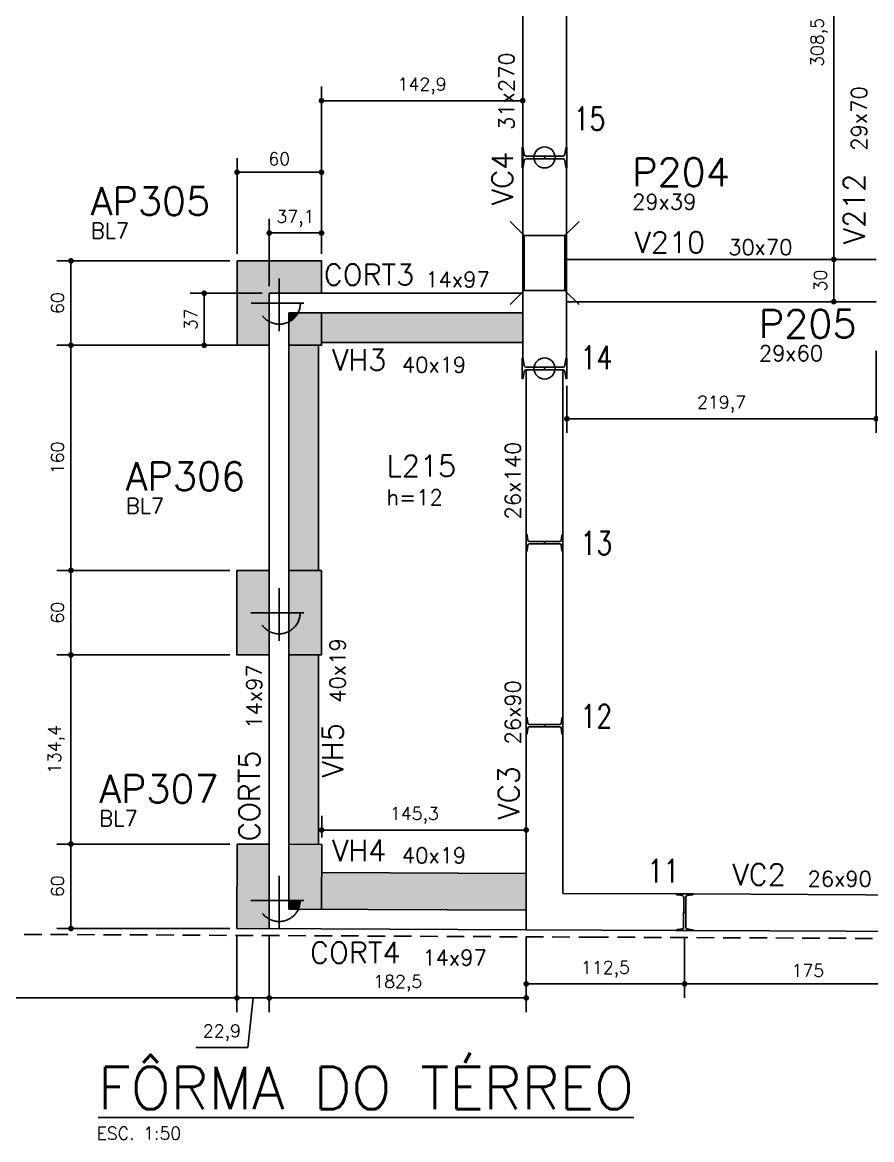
# Model space of a CAD drawing. Extents: x -15987 to 10579, y -7737 to -1189.
# Drawn here: x 5843 to 6446, y -7737 to -6943 of the extents above; entities that cross this region are included whole.
import ezdxf

# ---------------------------------------------------------------- set-up
doc = ezdxf.new("R2010")
doc.units = 0
doc.header["$LTSCALE"] = 25
doc.linetypes.add('DASHED2', pattern=[0.375, 0.25, -0.125])
doc.linetypes.add('ESTILO_TQS_0002', pattern=[0.4, 0.1, -0.3])
for name, color, linetype in [('228', 7, 'Continuous'), ('72', 7, 'Continuous'), ('COTA', 1, 'Continuous'), ('ESTACA', 1, 'ESTILO_TQS_0002'), ('H2', 252, 'Continuous'), ('L-D', 2, 'Continuous'), ('L-N', 4, 'Continuous'), ('ORELHA', 1, 'Continuous'), ('P-D', 2, 'Continuous'), ('P-S', 5, 'Continuous'), ('PIL-N', 4, 'Continuous'), ('PROJ', 252, 'Continuous'), ('SOLO-FUNDAÇOES', 7, 'Continuous'), ('SOLOD-TEXTO-007', 7, 'Continuous'), ('T4', 6, 'Continuous'), ('TERRENO', 1, 'DASHED2'), ('TEXTO', 3, 'Continuous'), ('VIG-D', 2, 'Continuous'), ('VIG-N', 4, 'Continuous'), ('VIGA', 3, 'Continuous')]:
    doc.layers.add(name, color=color, linetype=linetype)
doc.styles.add('COTA', font='romans.shx')
doc.styles.add('ROMANS', font='ROMANS')
doc.styles.get("Standard").update_dxf_attribs({"font": 'romans.shx'})
doc.styles.add('Texto1', font='romans.shx', dxfattribs={"height": 9})
doc.styles.add('Texto4', font='romans.shx', dxfattribs={"height": 30})
doc.dimstyles.new('forma', dxfattribs={"dimscale": 5, "dimtxt": 1.8, "dimasz": 0.8, "dimexe": 2, "dimexo": 1, "dimgap": 1, "dimtad": 1, "dimdec": 1, "dimzin": 9, "dimtxsty": 'COTA', "dimblk1": 'DOT', "dimblk2": 'DOT', "dimsah": 1, "dimcen": 0, "dimdle": 1, "dimclrd": 256, "dimclre": 256, "dimclrt": 2, "dimadec": 0, "dimazin": 0, "dimtfac": 1, "dimtdec": 0, "dimtmove": 0, "dimatfit": 3, "dimfxl": 1, "dimtolj": 1, "dimtzin": 0, "dimarcsym": 0})

# ---------------------------------------------------------------- blocks, each defined once
blk = doc.blocks.new('_EST70')
at = {"layer": 'ESTACA', "linetype": 'ESTILO_TQS_0002'}
for p, q in [((0, -1.333), (0, 1.333)), ((-1.333, 0), (1.333, 0))]:
    blk.add_line(p, q, dxfattribs=at)
blk.add_circle((0, 0), 1, dxfattribs=at)
blk = doc.blocks.new('_Dot')
at = {"color": 0, "linetype": 'ByBlock', "lineweight": -2}
blk.add_line((-0.5, 0), (-1, 0), dxfattribs=at)
at = {"color": 0, "linetype": 'ByBlock', "const_width": 0.5}
blk.add_lwpolyline([(-0.25, 0, 1), (0.25, 0, 1)], format="xyb", close=True, dxfattribs=at)
blk = doc.blocks.new('*D36')
at = {"layer": 'COTA', "lineweight": -2, "transparency": 16777216}
for p, q in [((6201.016932651683, -7592.940363483243), (6201.016932651683, -7636.356026009263)), ((6313.515544654921, -7593.453722470653), (6313.515544654921, -7636.356026009263)), ((6205.016932651683, -7626.356026009263), (6309.515544654921, -7626.356026009263))]:
    blk.add_line(p, q, dxfattribs=at)
at = {"layer": 'Defpoints', "color": 0, "transparency": 16777216}
for p in [(6201.016932651683, -7587.940363483243), (6313.515544654921, -7588.453722470653), (6313.515544654921, -7626.356026009263)]:
    blk.add_point(p, dxfattribs=at)
at = {"layer": 'COTA', "lineweight": -2, "transparency": 16777216, "xscale": 4, "yscale": 4, "zscale": 4, "rotation": 180}
blk.add_blockref('_Dot', (6201.016932651683, -7626.356026009263), dxfattribs=at)
at = {"layer": 'COTA', "lineweight": -2, "transparency": 16777216, "xscale": 4, "yscale": 4, "zscale": 4}
blk.add_blockref('_Dot', (6313.515544654921, -7626.356026009263), dxfattribs=at)
at = {"layer": 'COTA', "color": 2, "transparency": 16777216, "insert": (6257.266238653301, -7615.99888315212), "char_height": 9, "attachment_point": 5, "style": 'COTA'}
blk.add_mtext('\\A1;112,5 ', dxfattribs=at)
blk = doc.blocks.new('*D37')
at = {"layer": 'COTA', "lineweight": -2, "transparency": 16777216}
for p, q in [((6313.515544654921, -7593.453722470653), (6313.515544654921, -7636.356026009264)), ((6488.490461747744, -7594.283214835143), (6488.490461747744, -7636.356026009264)), ((6317.515544654921, -7626.356026009264), (6484.490461747744, -7626.356026009264))]:
    blk.add_line(p, q, dxfattribs=at)
at = {"layer": 'Defpoints', "color": 0, "transparency": 16777216}
for p in [(6313.515544654921, -7588.453722470653), (6488.490461747744, -7589.283214835143), (6488.490461747744, -7626.356026009264)]:
    blk.add_point(p, dxfattribs=at)
at = {"layer": 'COTA', "lineweight": -2, "transparency": 16777216, "xscale": 4, "yscale": 4, "zscale": 4, "rotation": 180}
blk.add_blockref('_Dot', (6313.515544654921, -7626.356026009264), dxfattribs=at)
at = {"layer": 'COTA', "lineweight": -2, "transparency": 16777216, "xscale": 4, "yscale": 4, "zscale": 4}
blk.add_blockref('_Dot', (6488.490461747744, -7626.356026009264), dxfattribs=at)
at = {"layer": 'COTA', "color": 2, "transparency": 16777216, "insert": (6401.003003201333, -7616.856026009264), "char_height": 9, "attachment_point": 5, "style": 'COTA'}
blk.add_mtext('\\A1;175 ', dxfattribs=at)
blk = doc.blocks.new('*D67')
at = {"layer": 'COTA', "lineweight": -2, "transparency": 16777216}
for p, q in [((5990.570256258928, -7527.005554213077), (5867.665374008011, -7527.005554213077)), ((5877.665374008011, -7583.004932285287), (5877.665374008011, -7531.005554213077)), ((5990.570256258928, -7587.004932285287), (5867.665374008011, -7587.004932285287))]:
    blk.add_line(p, q, dxfattribs=at)
at = {"layer": 'Defpoints', "color": 0, "transparency": 16777216}
for p in [(5877.665374008011, -7527.005554213077), (5995.570256258928, -7527.005554213077), (5995.570256258928, -7587.004932285287)]:
    blk.add_point(p, dxfattribs=at)
at = {"layer": 'COTA', "lineweight": -2, "transparency": 16777216, "xscale": 4, "yscale": 4, "zscale": 4}
for p, rotation in [((5877.665374008011, -7527.005554213077), 90), ((5877.665374008011, -7587.004932285287), 270)]:
    blk.add_blockref('_Dot', p, dxfattribs=dict(at, rotation=rotation))
at = {"layer": 'COTA', "color": 2, "transparency": 16777216, "insert": (5868.165374008007, -7557.005243249181), "char_height": 9, "attachment_point": 5, "rotation": 90, "style": 'COTA'}
blk.add_mtext('\\A1;60 ', dxfattribs=at)
blk = doc.blocks.new('*D68')
at = {"layer": 'COTA', "lineweight": -2, "transparency": 16777216}
for p, q in [((5990.516933052053, -7392.597380924751), (5867.665374008015, -7392.597380924751)), ((5877.665374008015, -7523.005554213077), (5877.665374008015, -7396.597380924751)), ((5990.570256258928, -7527.005554213077), (5867.665374008015, -7527.005554213077))]:
    blk.add_line(p, q, dxfattribs=at)
at = {"layer": 'Defpoints', "color": 0, "transparency": 16777216}
for p in [(5877.665374008015, -7392.597380924751), (5995.516933052053, -7392.597380924751), (5995.570256258928, -7527.005554213077)]:
    blk.add_point(p, dxfattribs=at)
at = {"layer": 'COTA', "lineweight": -2, "transparency": 16777216, "xscale": 4, "yscale": 4, "zscale": 4}
for p, rotation in [((5877.665374008015, -7392.597380924751), 90), ((5877.665374008015, -7527.005554213077), 270)]:
    blk.add_blockref('_Dot', p, dxfattribs=dict(at, rotation=rotation))
at = {"layer": 'COTA', "color": 2, "transparency": 16777216, "insert": (5867.308231150868, -7459.801467568913), "char_height": 9, "attachment_point": 5, "rotation": 90, "style": 'COTA'}
blk.add_mtext('\\A1;134,4 ', dxfattribs=at)
blk = doc.blocks.new('*D69')
at = {"layer": 'COTA', "lineweight": -2, "transparency": 16777216}
for p, q in [((5990.516933052053, -7332.597380924751), (5867.665374008018, -7332.597380924751)), ((5877.665374008018, -7388.597380924751), (5877.665374008018, -7336.597380924751)), ((5990.516933052053, -7392.597380924751), (5867.665374008018, -7392.597380924751))]:
    blk.add_line(p, q, dxfattribs=at)
at = {"layer": 'Defpoints', "color": 0, "transparency": 16777216}
for p in [(5877.665374008018, -7332.597380924751), (5995.516933052053, -7332.597380924751), (5995.516933052053, -7392.597380924751)]:
    blk.add_point(p, dxfattribs=at)
at = {"layer": 'COTA', "lineweight": -2, "transparency": 16777216, "xscale": 4, "yscale": 4, "zscale": 4}
for p, rotation in [((5877.665374008018, -7332.597380924751), 90), ((5877.665374008018, -7392.597380924751), 270)]:
    blk.add_blockref('_Dot', p, dxfattribs=dict(at, rotation=rotation))
at = {"layer": 'COTA', "color": 2, "transparency": 16777216, "insert": (5868.165374008016, -7362.59738092475), "char_height": 9, "attachment_point": 5, "rotation": 90, "style": 'COTA'}
blk.add_mtext('\\A1;60 ', dxfattribs=at)
blk = doc.blocks.new('*D70')
at = {"layer": 'COTA', "lineweight": -2, "transparency": 16777216}
for p, q in [((5990.64536207542, -7172.59738092475), (5867.665374008022, -7172.59738092475)), ((5877.665374008022, -7328.597380924751), (5877.665374008022, -7176.59738092475)), ((5990.516933052053, -7332.597380924751), (5867.665374008022, -7332.597380924751))]:
    blk.add_line(p, q, dxfattribs=at)
at = {"layer": 'Defpoints', "color": 0, "transparency": 16777216}
for p in [(5877.665374008022, -7172.59738092475), (5995.64536207542, -7172.59738092475), (5995.516933052053, -7332.597380924751)]:
    blk.add_point(p, dxfattribs=at)
at = {"layer": 'COTA', "lineweight": -2, "transparency": 16777216, "xscale": 4, "yscale": 4, "zscale": 4}
for p, rotation in [((5877.665374008022, -7172.59738092475), 90), ((5877.665374008022, -7332.597380924751), 270)]:
    blk.add_blockref('_Dot', p, dxfattribs=dict(at, rotation=rotation))
at = {"layer": 'COTA', "color": 2, "transparency": 16777216, "insert": (5868.165374008019, -7252.59738092475), "char_height": 9, "attachment_point": 5, "rotation": 90, "style": 'COTA'}
blk.add_mtext('\\A1;160 ', dxfattribs=at)
blk = doc.blocks.new('*D71')
at = {"layer": 'COTA', "lineweight": -2, "transparency": 16777216}
for p, q in [((5990.64536207542, -7112.59738092475), (5867.665374008026, -7112.59738092475)), ((5877.665374008026, -7168.59738092475), (5877.665374008026, -7116.59738092475)), ((5990.64536207542, -7172.59738092475), (5867.665374008026, -7172.59738092475))]:
    blk.add_line(p, q, dxfattribs=at)
at = {"layer": 'Defpoints', "color": 0, "transparency": 16777216}
for p in [(5877.665374008026, -7112.59738092475), (5995.64536207542, -7112.59738092475), (5995.64536207542, -7172.59738092475)]:
    blk.add_point(p, dxfattribs=at)
at = {"layer": 'COTA', "lineweight": -2, "transparency": 16777216, "xscale": 4, "yscale": 4, "zscale": 4}
for p, rotation in [((5877.665374008026, -7112.59738092475), 90), ((5877.665374008026, -7172.59738092475), 270)]:
    blk.add_blockref('_Dot', p, dxfattribs=dict(at, rotation=rotation))
at = {"layer": 'COTA', "color": 2, "transparency": 16777216, "insert": (5868.165374008023, -7142.597380924749), "char_height": 9, "attachment_point": 5, "rotation": 90, "style": 'COTA'}
blk.add_mtext('\\A1;60 ', dxfattribs=at)
blk = doc.blocks.new('*D72')
at = {"layer": 'COTA', "lineweight": -2, "transparency": 16777216}
for p, q in [((5995.645362075418, -7107.597380924746), (5995.645362075418, -7039.606991152745)), ((6055.645362075418, -7107.597380924746), (6055.645362075418, -7039.606991152745)), ((5999.645362075418, -7049.606991152745), (6051.645362075418, -7049.606991152745))]:
    blk.add_line(p, q, dxfattribs=at)
at = {"layer": 'Defpoints', "color": 0, "transparency": 16777216}
for p in [(6055.645362075418, -7049.606991152745), (5995.645362075418, -7112.597380924746), (6055.645362075418, -7112.597380924746)]:
    blk.add_point(p, dxfattribs=at)
at = {"layer": 'COTA', "lineweight": -2, "transparency": 16777216, "xscale": 4, "yscale": 4, "zscale": 4, "rotation": 180}
blk.add_blockref('_Dot', (5995.645362075418, -7049.606991152745), dxfattribs=at)
at = {"layer": 'COTA', "lineweight": -2, "transparency": 16777216, "xscale": 4, "yscale": 4, "zscale": 4}
blk.add_blockref('_Dot', (6055.645362075418, -7049.606991152745), dxfattribs=at)
at = {"layer": 'COTA', "color": 2, "transparency": 16777216, "insert": (6025.645362075418, -7040.106991152745), "char_height": 9, "attachment_point": 5, "style": 'COTA'}
blk.add_mtext('\\A1;60 ', dxfattribs=at)
blk = doc.blocks.new('*D73')
at = {"layer": 'COTA', "lineweight": -2, "transparency": 16777216}
for p, q in [((6055.645362075418, -7107.597380924746), (6055.645362075418, -6988.759463653409)), ((6198.516938990697, -7078.350113830296), (6198.516938990697, -6988.759463653409)), ((6059.645362075418, -6998.759463653409), (6194.516938990697, -6998.759463653409))]:
    blk.add_line(p, q, dxfattribs=at)
at = {"layer": 'Defpoints', "color": 0, "transparency": 16777216}
for p in [(6198.516938990697, -6998.759463653409), (6198.516938990697, -7083.350113830296), (6055.645362075418, -7112.597380924746)]:
    blk.add_point(p, dxfattribs=at)
at = {"layer": 'COTA', "lineweight": -2, "transparency": 16777216, "xscale": 4, "yscale": 4, "zscale": 4, "rotation": 180}
blk.add_blockref('_Dot', (6055.645362075418, -6998.759463653409), dxfattribs=at)
at = {"layer": 'COTA', "lineweight": -2, "transparency": 16777216, "xscale": 4, "yscale": 4, "zscale": 4}
blk.add_blockref('_Dot', (6198.516938990697, -6998.759463653409), dxfattribs=at)
at = {"layer": 'COTA', "color": 2, "transparency": 16777216, "insert": (6127.081150533058, -6988.402320796265), "char_height": 9, "attachment_point": 5, "style": 'COTA'}
blk.add_mtext('\\A1;142,9 ', dxfattribs=at)
blk = doc.blocks.new('*D74')
at = {"layer": 'COTA', "lineweight": -2, "transparency": 16777216}
for p, q in [((6449.516933255102, -7176.597381492145), (6449.516933255102, -7234.782062816681)), ((6229.866927106724, -7201.460764870436), (6229.866927106724, -7234.782062816681)), ((6233.866927106724, -7224.782062816681), (6445.516933255102, -7224.782062816681))]:
    blk.add_line(p, q, dxfattribs=at)
at = {"layer": 'Defpoints', "color": 0, "transparency": 16777216}
for p in [(6449.516933255102, -7171.597381492145), (6229.866927106724, -7196.460764870436), (6449.516933255102, -7224.782062816681)]:
    blk.add_point(p, dxfattribs=at)
at = {"layer": 'COTA', "lineweight": -2, "transparency": 16777216, "xscale": 4, "yscale": 4, "zscale": 4, "rotation": 180}
blk.add_blockref('_Dot', (6229.866927106724, -7224.782062816681), dxfattribs=at)
at = {"layer": 'COTA', "lineweight": -2, "transparency": 16777216, "xscale": 4, "yscale": 4, "zscale": 4}
blk.add_blockref('_Dot', (6449.516933255102, -7224.782062816681), dxfattribs=at)
at = {"layer": 'COTA', "color": 2, "transparency": 16777216, "insert": (6339.691930180913, -7214.424919959538), "char_height": 9, "attachment_point": 5, "style": 'COTA'}
blk.add_mtext('\\A1;219,7 ', dxfattribs=at)
blk = doc.blocks.new('*D75')
at = {"layer": 'COTA', "lineweight": -2, "transparency": 16777216}
for p, q in [((6055.751758767161, -7522.278326246435), (6055.751758767161, -7507.021531801467)), ((6201.016932651683, -7542.278533557848), (6201.016932651683, -7507.021531801467)), ((6059.751758767161, -7517.021531801467), (6197.016932651683, -7517.021531801467))]:
    blk.add_line(p, q, dxfattribs=at)
at = {"layer": 'Defpoints', "color": 0, "transparency": 16777216}
for p in [(6201.016932651683, -7517.021531801467), (6055.751758767161, -7527.278326246435), (6201.016932651683, -7547.278533557848)]:
    blk.add_point(p, dxfattribs=at)
at = {"layer": 'COTA', "lineweight": -2, "transparency": 16777216, "xscale": 4, "yscale": 4, "zscale": 4, "rotation": 180}
blk.add_blockref('_Dot', (6055.751758767161, -7517.021531801467), dxfattribs=at)
at = {"layer": 'COTA', "lineweight": -2, "transparency": 16777216, "xscale": 4, "yscale": 4, "zscale": 4}
blk.add_blockref('_Dot', (6201.016932651683, -7517.021531801467), dxfattribs=at)
at = {"layer": 'COTA', "color": 2, "transparency": 16777216, "insert": (6121.604328308587, -7506.664388944324), "char_height": 9, "attachment_point": 5, "style": 'COTA'}
blk.add_mtext('\\A1;145,3 ', dxfattribs=at)
blk = doc.blocks.new('perfilW310x52')
at = {"layer": 'PROJ', "linetype": 'Continuous'}
for p, q in [((-0.08361807888877593, 0.1584999405801391), (0.06364958243773344, 0.1584999405801391)), ((-0.0305304956020791, 0.1439185148593722), (-0.07612989271956394, 0.1510117544109981)), ((-0.01996849645104248, 0.1315865147321631), (-0.01996849645104248, -0.1315865147321631)), ((0, 0.1315865147321631), (0, -0.1315865147321631)), ((0.01056199915103662, 0.1439185148593722), (0.05616139626852146, 0.1510117544109981)), ((-0.08361807888877593, -0.1584999405801391), (0.06364958243773344, -0.1584999405801391)), ((-0.0305304956020791, -0.1439185148593722), (-0.07612989271956394, -0.1510117544109981)), ((0.01056199915103662, -0.1439185148593722), (0.05616139626852146, -0.1510117544109981))]:
    blk.add_line(p, q, dxfattribs=at)
at = {"layer": 'PROJ'}
blk.add_circle((-0.009984248225578085, 0), 0.075, dxfattribs=at)
at = {"layer": 'PROJ', "linetype": 'Continuous'}
for centre, radius, start, end in [((-0.07612989271956394, 0.1584999405801391), 0.007488186169140488, 180, 270), ((-0.03244880673298667, 0.1315865147321631), 0.01248031028190034, 0, 81.15818543977286), ((0.01248031028194418, 0.1315865147321631), 0.01248031028190034, 98.84181456022712, 180), ((0.05616139626852146, 0.1584999405801391), 0.007488186169140488, 270, 0), ((-0.07612989271956394, -0.1584999405801391), 0.007488186169140488, 90, 180), ((-0.03244880673298667, -0.1315865147321631), 0.01248031028190034, 278.8418145602271, 0), ((0.01248031028194418, -0.1315865147321631), 0.01248031028190034, 180, 261.1581854397729), ((0.05616139626852146, -0.1584999405801391), 0.007488186169140488, 0, 90)]:
    blk.add_arc(centre, radius, start, end, dxfattribs=at)
at = {"layer": 'PROJ'}
blk.add_point((-0.009984248225578085, 0), dxfattribs=at)
blk = doc.blocks.new('perfilW250x38-5')
at = {"layer": 'PROJ', "linetype": 'Continuous'}
for p, q in [((0.08562273574943902, 0.06551514293676775), (0.2064101410119292, 0.06551514293676775)), ((0.1291646198202443, 0.05355560910580692), (0.09176446822038997, 0.05937341046579192)), ((0.1378274617527495, 0.04344103076833505), (0.1378274617527495, -0.1724107528327892)), ((0.1542054150086187, 0.04344103076833505), (0.1542054150086187, -0.1724107528327892)), ((0.1628682569411239, 0.05355560910580692), (0.2002684085409783, 0.05937341046579192)), ((0.08562273574943902, -0.1944848650012219), (0.2064101410119292, -0.1944848650012219)), ((0.1291646198202443, -0.182525331170261), (0.09176446822038997, -0.188343132530246)), ((0.1628682569411239, -0.182525331170261), (0.2002684085409783, -0.188343132530246))]:
    blk.add_line(p, q, dxfattribs=at)
for centre, radius, start, end in [((0.09176446822038997, 0.06551514293676775), 0.006141732470976232, 180, 270), ((0.1275912409677176, 0.04344103076833505), 0.01023622078496, 0, 81.1581854396363), ((0.1644416357936507, 0.04344103076833505), 0.01023622078496, 98.84181456036372, 180), ((0.2002684085409783, 0.06551514293676775), 0.006141732470976232, 270, 0), ((0.09176446822038997, -0.1944848650012219), 0.006141732470976232, 90, 180), ((0.1275912409677176, -0.1724107528327892), 0.01023622078496, 278.8418145603637, 0), ((0.1644416357936507, -0.1724107528327892), 0.01023622078496, 180, 261.1581854396363), ((0.2002684085409783, -0.1944848650012219), 0.006141732470976232, 0, 90)]:
    blk.add_arc(centre, radius, start, end, dxfattribs=at)
at = {"layer": 'PROJ'}
blk.add_point((0.1460164383806841, -0.06448486103222706), dxfattribs=at)
blk = doc.blocks.new('A$Cef5519e7')
at = {"layer": 'VIGA'}
for points in [[(414.9879766618702, -1578.966149690822), (414.9879766618702, -1387.692915823415)], [(445.9879647778965, -1387.692915823415), (445.9879647778965, -1578.966149690829)], [(414.9879766618702, -1728.966149690822), (414.9879766618702, -1593.692915823466)], [(445.9879647778965, -1593.692915823466), (445.9879647778965, -1728.966149690829)], [(417.4879703228562, -1854.138657933058), (417.4879703228562, -1737.3279575797)], [(443.4879711166541, -1737.3279575797), (443.4879711166541, -1854.13865793306)], [(417.4879703228562, -1984.138657933058), (417.4879703228562, -1866.217398459309)], [(443.4879711166541, -1866.217398459309), (443.4879711166541, -1984.13865793306)], [(417.4879703228562, -1996.217398459309), (417.4879703228562, -2135.172421484446)], [(443.4879711166541, -1996.217398459309), (443.4879711166541, -2109.290627045558)], [(524.0705456416599, -2109.657532247168), (443.4879711166541, -2109.290627045558)], [(699.1787102461967, -2110.457096777432), (536.1491504204205, -2109.71479741719)], [(524.0705456416599, -2135.657533040968), (417.4879703228562, -2135.172421484446)], [(699.1787102461967, -2136.457097571229), (536.0258847154619, -2135.714506008701)]]:
    blk.add_lwpolyline(points, dxfattribs=at)
at = {"layer": 'SOLO-FUNDAÇOES', "color": 111}
for name, p, xscale, yscale, zscale, rotation in [('perfilW310x52', (430.4879707198834, -1587.3279575797), 100, 100, 100, 270), ('perfilW310x52', (430.4879707198834, -1737.3279575797), 100, 100, 100, 270), ('perfilW250x38-5', (436.9364568229776, -1845.576384358116), 100, 100, 100, 270), ('perfilW250x38-5', (436.9364568229776, -1975.576384358116), 100, 100, 100, 270), ('perfilW250x38-5', (515.4773076403053, -2116.168379270713), 99.99999999999999, 99.99999999999999, 99.99999999999999, 359.7283603501822)]:
    blk.add_blockref(name, p, dxfattribs=dict(at, xscale=xscale, yscale=yscale, zscale=zscale, rotation=rotation))
at = {"layer": 'SOLOD-TEXTO-007', "style": 'ROMANS', "width": 0.8}
for s, p in [('15', (451.0933732669382, -1567.006934045359)), ('14', (455.9978447935337, -1736.809217468611)), ('13', (455.9692784968411, -1868.627502767145)), ('12', (455.9178608447965, -1991.627502766679)), ('11', (503.6067162913077, -2101.602542780115))]:
    blk.add_text(s, height=16.5, dxfattribs=at).set_placement(p)
blk = doc.blocks.new('*D100')
at = {"layer": 'COTA', "lineweight": -2, "transparency": 16777216}
for p, q in [((6424.402250980316, -7111.593902462166), (6429.402250980324, -7111.593902462166)), ((6419.402250980324, -7137.597381491218), (6419.402250980324, -7115.593902462166)), ((6414.402797679165, -7141.597381491218), (6409.402250980324, -7141.597381491218))]:
    blk.add_line(p, q, dxfattribs=at)
at = {"layer": 'Defpoints', "color": 0, "transparency": 16777216}
for p in [(6419.402250980316, -7111.593902462166), (6419.402250980324, -7111.593902462166), (6419.402797679165, -7141.597381491218)]:
    blk.add_point(p, dxfattribs=at)
at = {"layer": 'COTA', "lineweight": -2, "transparency": 16777216, "xscale": 4, "yscale": 4, "zscale": 4}
for p, rotation in [((6419.402250980324, -7111.593902462166), 90), ((6419.402250980324, -7141.597381491218), 270)]:
    blk.add_blockref('_Dot', p, dxfattribs=dict(at, rotation=rotation))
at = {"layer": 'COTA', "color": 2, "transparency": 16777216, "insert": (6409.90225098032, -7126.595641976692), "char_height": 9, "attachment_point": 5, "rotation": 90, "style": 'COTA'}
blk.add_mtext('\\A1;30 ', dxfattribs=at)
blk = doc.blocks.new('*D101')
at = {"layer": 'COTA', "lineweight": -2, "transparency": 16777216}
for p, q in [((6424.40225013256, -6803.097382364189), (6429.402250132574, -6803.097382364189)), ((6419.402250132574, -7107.593903335137), (6419.402250132574, -6807.097382364189)), ((6424.40225013256, -7111.593903335137), (6429.402250132574, -7111.593903335137))]:
    blk.add_line(p, q, dxfattribs=at)
at = {"layer": 'Defpoints', "color": 0, "transparency": 16777216}
for p in [(6419.40225013256, -6803.097382364189), (6419.402250132574, -6803.097382364189), (6419.40225013256, -7111.593903335137)]:
    blk.add_point(p, dxfattribs=at)
at = {"layer": 'COTA', "lineweight": -2, "transparency": 16777216, "xscale": 4, "yscale": 4, "zscale": 4}
for p, rotation in [((6419.402250132574, -6803.097382364189), 90), ((6419.402250132574, -7111.593903335137), 270)]:
    blk.add_blockref('_Dot', p, dxfattribs=dict(at, rotation=rotation))
at = {"layer": 'COTA', "color": 2, "transparency": 16777216, "insert": (6409.045107275428, -6957.345642849663), "char_height": 9, "attachment_point": 5, "rotation": 90, "style": 'COTA'}
blk.add_mtext('\\A1;308,5 ', dxfattribs=at)
blk = doc.blocks.new('*D117')
at = {"layer": 'COTA', "lineweight": -2, "transparency": 16777216}
for p, q in [((6018.516933248968, -7592.109412133402), (6018.516933248968, -7646.356026009263)), ((6201.016932651683, -7592.940270531409), (6201.016932651683, -7646.356026009263)), ((6022.516933248968, -7636.356026009263), (6197.016932651683, -7636.356026009263))]:
    blk.add_line(p, q, dxfattribs=at)
at = {"layer": 'Defpoints', "color": 0, "transparency": 16777216}
for p in [(6018.516933248968, -7587.109412133402), (6201.016932651683, -7587.940270531409), (6201.016932651683, -7636.356026009263)]:
    blk.add_point(p, dxfattribs=at)
at = {"layer": 'COTA', "lineweight": -2, "transparency": 16777216, "xscale": 4, "yscale": 4, "zscale": 4, "rotation": 180}
blk.add_blockref('_Dot', (6018.516933248968, -7636.356026009263), dxfattribs=at)
at = {"layer": 'COTA', "lineweight": -2, "transparency": 16777216, "xscale": 4, "yscale": 4, "zscale": 4}
blk.add_blockref('_Dot', (6201.016932651683, -7636.356026009263), dxfattribs=at)
at = {"layer": 'COTA', "color": 2, "transparency": 16777216, "insert": (6109.766932950325, -7625.99888315212), "char_height": 9, "attachment_point": 5, "style": 'COTA'}
blk.add_mtext('\\A1;182,5 ', dxfattribs=at)
blk = doc.blocks.new('*D118')
at = {"layer": 'COTA', "lineweight": -2, "transparency": 16777216}
for p, q in [((6013.51693324897, -7135.597381491036), (5962.363865203984, -7135.597381491036)), ((5972.363865203984, -7168.59738092475), (5972.363865203984, -7139.597381491036)), ((6013.51693324897, -7172.59738092475), (5962.363865203984, -7172.59738092475))]:
    blk.add_line(p, q, dxfattribs=at)
at = {"layer": 'Defpoints', "color": 0, "transparency": 16777216}
for p in [(5972.363865203984, -7135.597381491036), (6018.51693324897, -7135.597381491036), (6018.51693324897, -7172.59738092475)]:
    blk.add_point(p, dxfattribs=at)
at = {"layer": 'COTA', "lineweight": -2, "transparency": 16777216, "xscale": 4, "yscale": 4, "zscale": 4}
for p, rotation in [((5972.363865203984, -7135.597381491036), 90), ((5972.363865203984, -7172.59738092475), 270)]:
    blk.add_blockref('_Dot', p, dxfattribs=dict(at, rotation=rotation))
at = {"layer": 'COTA', "color": 2, "transparency": 16777216, "insert": (5962.863865203982, -7154.097381207892), "char_height": 9, "attachment_point": 5, "rotation": 90, "style": 'COTA'}
blk.add_mtext('\\A1;37 ', dxfattribs=at)
blk = doc.blocks.new('*D119')
at = {"layer": 'COTA', "lineweight": -2, "transparency": 16777216}
for p, q in [((6018.516933248968, -7130.597381491032), (6018.516933248968, -7082.788094412608)), ((6055.645362075418, -7107.597380924746), (6055.645362075418, -7082.788094412608)), ((6022.516933248968, -7092.788094412608), (6051.645362075418, -7092.788094412608))]:
    blk.add_line(p, q, dxfattribs=at)
at = {"layer": 'Defpoints', "color": 0, "transparency": 16777216}
for p in [(6055.645362075418, -7092.788094412608), (6055.645362075418, -7112.597380924746), (6018.516933248968, -7135.597381491032)]:
    blk.add_point(p, dxfattribs=at)
at = {"layer": 'COTA', "lineweight": -2, "transparency": 16777216, "xscale": 4, "yscale": 4, "zscale": 4, "rotation": 180}
blk.add_blockref('_Dot', (6018.516933248968, -7092.788094412608), dxfattribs=at)
at = {"layer": 'COTA', "lineweight": -2, "transparency": 16777216, "xscale": 4, "yscale": 4, "zscale": 4}
blk.add_blockref('_Dot', (6055.645362075418, -7092.788094412608), dxfattribs=at)
at = {"layer": 'COTA', "color": 2, "transparency": 16777216, "insert": (6037.081147662193, -7082.430951555465), "char_height": 9, "attachment_point": 5, "style": 'COTA'}
blk.add_mtext('\\A1;37,1 ', dxfattribs=at)
blk = doc.blocks.new('*D120')
at = {"layer": 'COTA', "lineweight": -2, "transparency": 16777216}
for p, q in [((5995.570256258926, -7592.004932285284), (5995.570256258926, -7646.356026009263)), ((6018.516933248968, -7592.109412133402), (6018.516933248968, -7646.356026009263)), ((6014.516933248968, -7636.356026009263), (5999.570256258926, -7636.356026009263)), ((6007.043594753946, -7636.356026009263), (6003.363805770321, -7671.532570660784)), ((6003.363805770321, -7671.532570660784), (5966.363805770321, -7671.532570660784))]:
    blk.add_line(p, q, dxfattribs=at)
at = {"layer": 'Defpoints', "color": 0, "transparency": 16777216}
for p in [(5995.570256258926, -7587.004932285284), (6018.516933248968, -7587.109412133402), (5995.570256258926, -7636.356026009263)]:
    blk.add_point(p, dxfattribs=at)
at = {"layer": 'COTA', "lineweight": -2, "transparency": 16777216, "xscale": 4, "yscale": 4, "zscale": 4, "rotation": 180}
blk.add_blockref('_Dot', (5995.570256258926, -7636.356026009263), dxfattribs=at)
at = {"layer": 'COTA', "lineweight": -2, "transparency": 16777216, "xscale": 4, "yscale": 4, "zscale": 4}
blk.add_blockref('_Dot', (6018.516933248968, -7636.356026009263), dxfattribs=at)
at = {"layer": 'COTA', "color": 2, "transparency": 16777216, "insert": (5984.863805770321, -7661.175427803641), "char_height": 9, "attachment_point": 5, "style": 'COTA'}
blk.add_mtext('\\A1;22,9 ', dxfattribs=at)
blk = doc.blocks.new('*D130')
at = {"layer": 'COTA', "lineweight": -2, "transparency": 16777216}
for p, q in [((5411.170787508035, -7594.046117415553), (5411.170787508035, -7646.356026009262)), ((5995.570256258926, -7592.004932285284), (5995.570256258926, -7646.356026009262)), ((5991.570256258926, -7636.356026009262), (5415.170787508035, -7636.356026009262))]:
    blk.add_line(p, q, dxfattribs=at)
at = {"layer": 'Defpoints', "color": 0, "transparency": 16777216}
for p in [(5411.170787508035, -7589.046117415553), (5995.570256258926, -7587.004932285284), (5411.170787508035, -7636.356026009262)]:
    blk.add_point(p, dxfattribs=at)
at = {"layer": 'COTA', "lineweight": -2, "transparency": 16777216, "xscale": 4, "yscale": 4, "zscale": 4, "rotation": 180}
blk.add_blockref('_Dot', (5411.170787508035, -7636.356026009262), dxfattribs=at)
at = {"layer": 'COTA', "lineweight": -2, "transparency": 16777216, "xscale": 4, "yscale": 4, "zscale": 4}
blk.add_blockref('_Dot', (5995.570256258926, -7636.356026009262), dxfattribs=at)
at = {"layer": 'COTA', "color": 2, "transparency": 16777216, "insert": (5703.37052188348, -7625.998883152119), "char_height": 9, "attachment_point": 5, "style": 'COTA'}
blk.add_mtext('\\A1;584,4 ', dxfattribs=at)

msp = doc.modelspace()

# ---------------------------------------------------------------- hatches: boundary and pattern name
at = {"layer": 'H2'}
h = msp.add_hatch(color=256, dxfattribs=at)
edge = h.paths.add_edge_path()
edge.add_ellipse((6025.645362075418, -7142.597380924746), major_axis=(-10.60656636245967, 10.60656636245967), ratio=0.9999999999999498, start_angle=314.9999999999986, end_angle=405.0000000000014, ccw=False)
edge.add_ellipse((6025.645362075418, -7142.597380924746), major_axis=(-10.60656636245967, 10.60656636245967), ratio=0.9999999999999498, start_angle=252.8182376120776, end_angle=314.9999999999986, ccw=False)
edge.add_line((6038.911805002235, -7135.597381491032), (6055.645362075418, -7135.597381491032))
edge.add_line((6055.645362075418, -7135.597381491032), (6055.645362075418, -7112.597380924746))
edge.add_line((6055.645362075418, -7112.597380924746), (5995.645362075418, -7112.597380924746))
edge.add_line((5995.645362075418, -7112.597380924746), (5995.645362075418, -7172.597380924746))
edge.add_line((5995.645362075418, -7172.597380924746), (6018.516933248968, -7172.597380924746))
edge.add_line((6018.516933248968, -7172.597380924746), (6018.516933248968, -7155.795259635688))
edge.add_ellipse((6025.645362075418, -7142.597380924746), major_axis=(-10.60656636245967, 10.60656636245967), ratio=0.9999999999999498, start_angle=405.0000000000014, end_angle=466.6256624051121, ccw=False)
h = msp.add_hatch(color=256, dxfattribs=at)
edge = h.paths.add_edge_path()
edge.add_line((6018.516933248968, -7135.597381491032), (6025.645362075418, -7135.597381491032))
edge.add_line((6025.645362075418, -7135.597381491032), (6025.645362075418, -7127.597430924747))
edge.add_ellipse((6025.645362075418, -7142.597380924746), major_axis=(-10.60656636245967, 10.60656636245967), ratio=0.9999999999999498, start_angle=314.9999999999986, end_angle=405.0000000000014)
edge.add_line((6010.645412075418, -7142.597380924746), (6018.516933248968, -7142.597380924746))
edge.add_line((6018.516933248968, -7142.597380924746), (6018.516933248968, -7135.597381491032))
h = msp.add_hatch(color=256, dxfattribs=at)
edge = h.paths.add_edge_path()
edge.add_ellipse((6025.645362075418, -7142.597380924746), major_axis=(-10.60656636245967, 10.60656636245967), ratio=0.9999999999999498, start_angle=252.8182376120776, end_angle=314.9999999999986)
edge.add_line((6025.645362075418, -7127.597430924747), (6025.645362075418, -7135.597381491032))
edge.add_line((6025.645362075418, -7135.597381491032), (6038.911805002235, -7135.597381491032))
h = msp.add_hatch(color=256, dxfattribs=at)
edge = h.paths.add_edge_path()
edge.add_line((6018.516933248968, -7142.597380924746), (6010.645412075418, -7142.597380924746))
edge.add_ellipse((6025.645362075418, -7142.597380924746), major_axis=(-10.60656636245967, 10.60656636245967), ratio=0.9999999999999498, start_angle=405.0000000000014, end_angle=466.6256624051121)
edge.add_line((6018.516933248968, -7155.795259635688), (6018.516933248968, -7142.597380924746))
h = msp.add_hatch(color=256, dxfattribs=at)
edge = h.paths.add_edge_path()
edge.add_ellipse((6025.645362075418, -7142.597380924746), major_axis=(-10.60656636245967, 10.60656636245967), ratio=0.9999999999999498, start_angle=522.2649760509961, end_angle=557.1817574967675)
edge.add_line((6038.911804404668, -7149.597381490974), (6032.516933250365, -7149.597381490974))
edge.add_line((6032.516933250365, -7149.597381490974), (6032.516933250365, -7155.930797950781))
h = msp.add_hatch(color=256, dxfattribs=at)
edge = h.paths.add_edge_path()
edge.add_line((6055.645362075418, -7149.597381490974), (6038.911804404668, -7149.597381490974))
edge.add_ellipse((6025.645362075418, -7142.597380924746), major_axis=(-10.60656636245967, 10.60656636245967), ratio=0.9999999999999498, start_angle=522.2649760509961, end_angle=557.1817574967677, ccw=False)
edge.add_line((6032.516933250365, -7155.930797950781), (6032.516933250365, -7172.597380924746))
edge.add_line((6032.516933250365, -7172.597380924746), (6055.645362075418, -7172.597380924746))
edge.add_line((6055.645362075418, -7172.597380924746), (6055.645362075418, -7149.597381490974))
for points in [[(6198.516938990697, -7149.597381490974), (6055.645362075418, -7149.597381490974), (6055.645362075418, -7170.597381491032), (6198.516938990697, -7170.597381491032)], [(6053.516933248968, -7172.597380924746), (6032.516933250365, -7172.597380924746), (6032.516933250365, -7332.597380924747), (6053.516933248968, -7332.597380924747)], [(6053.516933248968, -7392.597380924747), (6032.516933250365, -7392.597380924747), (6032.516933250365, -7527.172534412519), (6053.516933248968, -7527.268150732532)], [(6201.016932651683, -7547.878207878177), (6055.75175876716, -7547.278533557848), (6055.633377883744, -7573.278264055806), (6201.016932651683, -7573.878477383013)]]:
    msp.add_hatch(color=256, dxfattribs=at).paths.add_polyline_path(points)
h = msp.add_hatch(color=256, dxfattribs=at)
edge = h.paths.add_edge_path()
edge.add_ellipse((6025.516933052051, -7362.597380924747), major_axis=(-10.60656636245967, 10.60656636245967), ratio=0.9999999999999498, start_angle=342.8182392073254, end_angle=405.0000000000014, ccw=False)
edge.add_line((6018.516933248968, -7349.330938192826), (6018.516933248968, -7332.597380924747))
edge.add_line((6018.516933248968, -7332.597380924747), (5995.516933052051, -7332.597380924747))
edge.add_line((5995.516933052051, -7332.597380924747), (5995.516933052051, -7392.597380924747))
edge.add_line((5995.516933052051, -7392.597380924747), (6018.516933248968, -7392.597380924747))
edge.add_line((6018.516933248968, -7392.597380924747), (6018.516933248968, -7375.863823656669))
edge.add_ellipse((6025.516933052051, -7362.597380924747), major_axis=(-10.60656636245967, 10.60656636245967), ratio=0.9999999999999498, start_angle=405.0000000000014, end_angle=467.181760792673, ccw=False)
h = msp.add_hatch(color=256, dxfattribs=at)
edge = h.paths.add_edge_path()
edge.add_line((6055.516933052051, -7332.597380924747), (6032.516933250365, -7332.597380924747))
edge.add_line((6032.516933250365, -7332.597380924747), (6032.516933250365, -7349.330938401367))
edge.add_ellipse((6025.516933052051, -7362.597380924747), major_axis=(-10.60656636245967, 10.60656636245967), ratio=0.9999999999999498, start_angle=225.0000000000014, end_angle=287.18175908573096, ccw=False)
edge.add_ellipse((6025.516933052051, -7362.597380924747), major_axis=(-10.60656636245967, 10.60656636245967), ratio=0.9999999999999498, start_angle=522.8182409142642, end_angle=585.0000000000015, ccw=False)
edge.add_line((6032.516933250365, -7375.863823448127), (6032.516933250365, -7392.597380924747))
edge.add_line((6032.516933250365, -7392.597380924747), (6055.516933052051, -7392.597380924747))
edge.add_line((6055.516933052051, -7392.597380924747), (6055.516933052051, -7332.597380924747))
h = msp.add_hatch(color=256, dxfattribs=at)
edge = h.paths.add_edge_path()
edge.add_ellipse((6025.516933052051, -7362.597380924747), major_axis=(-10.60656636245967, 10.60656636245967), ratio=0.9999999999999498, start_angle=342.8182392073254, end_angle=405.0000000000014)
edge.add_line((6010.516983052051, -7362.597380924747), (6018.516933248968, -7362.597380924747))
edge.add_line((6018.516933248968, -7362.597380924747), (6018.516933248968, -7349.330938192826))
h = msp.add_hatch(color=256, dxfattribs=at)
edge = h.paths.add_edge_path()
edge.add_ellipse((6025.516933052051, -7362.597380924747), major_axis=(-10.60656636245967, 10.60656636245967), ratio=0.9999999999999498, start_angle=225.0000000000014, end_angle=287.181759085731)
edge.add_line((6032.516933250365, -7349.330938401367), (6032.516933250365, -7362.597380924747))
edge.add_line((6032.516933250365, -7362.597380924747), (6040.516883052052, -7362.597380924747))
h = msp.add_hatch(color=256, dxfattribs=at)
edge = h.paths.add_edge_path()
edge.add_line((6018.516933248968, -7362.597380924747), (6010.516983052051, -7362.597380924747))
edge.add_ellipse((6025.516933052051, -7362.597380924747), major_axis=(-10.60656636245967, 10.60656636245967), ratio=0.9999999999999498, start_angle=405.0000000000014, end_angle=467.181760792673)
edge.add_line((6018.516933248968, -7375.863823656669), (6018.516933248968, -7362.597380924747))
h = msp.add_hatch(color=256, dxfattribs=at)
edge = h.paths.add_edge_path()
edge.add_ellipse((6025.516933052051, -7362.597380924747), major_axis=(-10.60656636245967, 10.60656636245967), ratio=0.9999999999999498, start_angle=522.8182409142642, end_angle=585.0000000000015)
edge.add_line((6040.516883052052, -7362.597380924747), (6032.516933250365, -7362.597380924747))
edge.add_line((6032.516933250365, -7362.597380924747), (6032.516933250365, -7375.863823448127))
h = msp.add_hatch(color=256, dxfattribs=at)
edge = h.paths.add_edge_path()
edge.add_line((6018.516933248968, -7527.108790199166), (5995.843442912962, -7527.005554213073))
edge.add_line((5995.843442912962, -7527.005554213073), (5995.570256258926, -7587.004932285284))
edge.add_line((5995.570256258926, -7587.004932285284), (6018.516933248968, -7587.109412133402))
edge.add_line((6018.516933248968, -7587.109412133402), (6018.516933248968, -7580.316450864047))
edge.add_ellipse((6025.524501245651, -7567.054004227985), major_axis=(-10.60656636245967, 10.60656636245967), ratio=0.9999999999999498, start_angle=405.0000000000014, end_angle=467.1490699752004, ccw=False)
edge.add_ellipse((6025.524501245651, -7567.054004227985), major_axis=(-10.60656636245967, 10.60656636245967), ratio=0.9999999999999498, start_angle=342.85093002479806, end_angle=405.0000000000014, ccw=False)
edge.add_line((6018.516933248968, -7553.791557591924), (6018.516933248968, -7527.108790199166))
h = msp.add_hatch(color=256, dxfattribs=at)
edge = h.paths.add_edge_path()
edge.add_ellipse((6025.524501245651, -7567.054004227985), major_axis=(-10.60656636245967, 10.60656636245967), ratio=0.9999999999999498, start_angle=225.0000000000014, end_angle=287.21444006492607, ccw=False)
edge.add_ellipse((6025.524501245651, -7567.054004227985), major_axis=(-10.60656636245967, 10.60656636245967), ratio=0.9999999999999498, start_angle=560.7973272091497, end_angle=585.0000000000015, ccw=False)
edge.add_line((6039.205970530801, -7573.203467473018), (6055.633377883744, -7573.278264055806))
edge.add_line((6055.633377883744, -7573.278264055806), (6055.842820985172, -7527.278740867109))
edge.add_line((6055.842820985172, -7527.278740867109), (6032.516933250365, -7527.172534412519))
edge.add_line((6032.516933250365, -7527.172534412519), (6032.516933250365, -7553.78357112797))
h = msp.add_hatch(color=256, dxfattribs=at)
edge = h.paths.add_edge_path()
edge.add_ellipse((6025.524501245651, -7567.054004227985), major_axis=(-10.60656636245967, 10.60656636245967), ratio=0.9999999999999498, start_angle=342.8509300247981, end_angle=405.0000000000014)
edge.add_line((6010.52455124565, -7567.054004227985), (6018.516933248968, -7567.054004227985))
edge.add_line((6018.516933248968, -7567.054004227985), (6018.516933248968, -7553.791557591924))
h = msp.add_hatch(color=256, dxfattribs=at)
edge = h.paths.add_edge_path()
edge.add_ellipse((6025.524501245651, -7567.054004227985), major_axis=(-10.60656636245967, 10.60656636245967), ratio=0.9999999999999498, start_angle=225.0000000000014, end_angle=287.2144400649261)
edge.add_line((6032.516933250365, -7553.78357112797), (6032.516933250365, -7567.054004227985))
edge.add_line((6032.516933250365, -7567.054004227985), (6040.524451245651, -7567.054004227985))
h = msp.add_hatch(color=256, dxfattribs=at)
edge = h.paths.add_edge_path()
edge.add_line((6018.516933248968, -7567.054004227985), (6010.52455124565, -7567.054004227985))
edge.add_ellipse((6025.524501245651, -7567.054004227985), major_axis=(-10.60656636245967, 10.60656636245967), ratio=0.9999999999999498, start_angle=405.0000000000014, end_angle=467.1490699752003)
edge.add_line((6018.516933248968, -7580.316450864047), (6018.516933248968, -7567.054004227985))
h = msp.add_hatch(color=256, dxfattribs=at)
edge = h.paths.add_edge_path()
edge.add_line((6032.516933250365, -7567.054004227985), (6032.516933250365, -7573.173011228768))
edge.add_line((6032.516933250365, -7573.173011228768), (6039.205970530801, -7573.203467473018))
edge.add_ellipse((6025.524501245651, -7567.054004227985), major_axis=(-10.60656636245967, 10.60656636245967), ratio=0.9999999999999498, start_angle=560.7973272091496, end_angle=585.0000000000015)
edge.add_line((6040.524451245651, -7567.054004227985), (6032.516933250365, -7567.054004227985))

# ---------------------------------------------------------------- linework, layer by layer
at = {"layer": 'ORELHA', "linetype": 'Continuous'}
for points in [[(6199.51693325676, -7094.597381491791), (6189.518393250313, -7084.598941485243)], [(6228.51693325676, -7094.597381491791), (6238.515423263259, -7084.598891485293)], [(6199.51693325676, -7133.597381491791), (6189.518393250313, -7143.595821498338)], [(6228.51693325676, -7133.597381491791), (6238.515423263259, -7143.595871498288)]]:
    msp.add_lwpolyline(points, dxfattribs=at)
at = {"layer": 'P-S'}
msp.add_lwpolyline([(6199.51693325676, -7094.597381491791), (6228.51693325676, -7094.597381491791), (6228.51693325676, -7133.597381491791), (6199.51693325676, -7133.597381491791), (6199.51693325676, -7094.597381491791)], dxfattribs=at)
at = {"layer": 'TERRENO', "linetype": 'DASHED2', "ltscale": 2}
msp.add_lwpolyline([(8359.473171373873, -5578.839339071768), (7610.111934581699, -5581.941251193988), (6927.423952488971, -5584.992055850686), (5669.141235991076, -5594.353050414356), (5498.878214247801, -6591.062208459829), (5414.849052802238, -7102.445248267264), (5328.141071232196, -7538.062280537211), (5319.5169332511, -7588.597381491098), (6247.004267730095, -7593.138345860061), (6553.796206021143, -7594.593059009057), (6798.650403962281, -7597.006309704506), (7370.84804824942, -7596.96026012057), (7899.70252150383, -7605.559001852176), (8137.160590535306, -7606.455991227995)], dxfattribs=at)
at = {"layer": 'VIGA'}
for points in [[(6018.516933248968, -7172.597380924746), (5995.645362075418, -7172.597380924746), (5995.645362075418, -7112.597380924746), (6055.645362075418, -7112.597380924746), (6055.645362075418, -7135.597381491032)], [(6449.51691625676, -7111.593354610324), (6229.516927106723, -7111.597363270143)], [(6018.516933248968, -7587.109412133402), (6018.516933248968, -7135.597381491032)], [(6198.516938990697, -7135.597381491032), (6018.516933248968, -7135.597381491032)], [(6449.516933255102, -7141.597381491214), (6229.516927106723, -7141.597381491214)], [(6055.645362075418, -7149.597381490974), (6055.645362075418, -7172.597380924746), (6032.516933250365, -7172.597380924746)], [(6032.516933250365, -7149.597381490974), (6032.516933250365, -7573.173011228769)], [(6198.516938990697, -7149.597381490974), (6032.516933250365, -7149.597381490974)], [(6053.516933248968, -7332.597380924747), (6053.516933248968, -7172.597380924746)], [(6198.516938990697, -7170.597381491032), (6055.645362075418, -7170.597381491032)], [(6018.516933248968, -7392.597380924747), (5995.516933052051, -7392.597380924747), (5995.516933052051, -7332.597380924747), (6018.516933248968, -7332.597380924747)], [(6032.516933250365, -7332.597380924747), (6055.516933052051, -7332.597380924747), (6055.516933052051, -7392.597380924747), (6032.516933250365, -7392.597380924747)], [(6053.516933248968, -7527.268150732532), (6053.516933248968, -7392.597380924747)], [(6055.569634331136, -7587.27811893932), (5995.570256258926, -7587.004932285284), (5995.843442912962, -7527.005554213073), (6018.516933248968, -7527.108790199166)], [(6032.516933250365, -7527.172534412519), (6055.842820985172, -7527.278740867109), (6055.633377883744, -7573.278264055806)], [(6201.016932651683, -7547.939948860419), (6055.751758767161, -7547.278533557848)], [(6201.016932651683, -7573.940218365255), (6032.516933250365, -7573.173011228768)], [(6201.016932651683, -7587.940363483243), (6055.569634331136, -7587.278118939322)]]:
    msp.add_lwpolyline(points, dxfattribs=at)

# ---------------------------------------------------------------- block references
at = {"layer": '228', "linetype": 'Continuous', "xscale": 14.99995, "yscale": 14.99995, "zscale": 0.42857}
for p in [(6025.645362075418, -7142.597380924746), (6025.516933052051, -7362.597380924747), (6025.524501245651, -7567.054004227985)]:
    msp.add_blockref('_EST70', p, dxfattribs=at)
at = {"layer": 'COTA'}
msp.add_blockref('A$Cef5519e7', (5783.528962328826, -5452.767849046963), dxfattribs=at)

# ---------------------------------------------------------------- texts
at = {"layer": '72', "linetype": 'Continuous'}
for s, p in [('AP305', (5891.772570973902, -7080.149262813939)), ('AP306', (5916.627587375639, -7275.667174399932)), ('AP307', (5897.747959365544, -7497.763675000911))]:
    msp.add_text(s, height=20, dxfattribs=at).set_placement(p)
at = {"layer": 'L-D'}
msp.add_text('h=12', height=11, dxfattribs=at).set_placement((6101.73101642773, -7286.149595432771))
at = {"layer": 'L-N'}
msp.add_text('L215', height=15, dxfattribs=at).set_placement((6101.73101642773, -7265.74959543277))
at = {"layer": 'P-D', "linetype": 'Continuous'}
for s, p in [('29x39', (6276.177850198091, -7076.111912536968, 0.02226323933646146)), ('BL7', (5891.772570973902, -7096.649262813939)), ('29x60', (6366.141200352427, -7183.778903952954, 0.02226323933646146)), ('BL7', (5916.627587375639, -7292.167174399932)), ('BL7', (5897.747959365544, -7514.263675000911))]:
    msp.add_text(s, height=11, dxfattribs=at).set_placement(p)
at = {"layer": 'PIL-N', "linetype": 'Continuous'}
for s, p in [('P204', (6276.177850198091, -7059.611912536968, 0.02226323933646146)), ('P205', (6366.141200352427, -7167.278903952954, 0.02226323933646146))]:
    msp.add_text(s, height=20, dxfattribs=at).set_placement(p)
at = {"layer": 'T4', "style": 'Texto4'}
msp.add_text('%%UFÔRMA DO TÉRREO', height=30, dxfattribs=at).set_placement((5896.946951092334, -7715.33312549422))
at = {"layer": 'TEXTO', "color": 2, "style": 'Texto1'}
msp.add_text('ESC. 1:50', height=9, dxfattribs=at).set_placement((5895.842083879073, -7737.060417440909))
at = {"layer": 'VIG-D', "linetype": 'Continuous'}
for s, p in [('31x270', (6192.514636009778, -7019.586053092654, -0.02226323933646146)), ('29x70', (6442.853737200542, -7034.283765861406, -0.02226323933646146)), ('26x140', (6197.026013142239, -7296.254140917533, -0.02226323933646146)), ('40x19', (6072.591085012114, -7426.548167373329, -0.02226323933646146)), ('14x97', (6013.315459593664, -7445.056329806278, -0.02226323933646146)), ('26x90', (6197.026013142239, -7456.240399864512, -0.02226323933646146))]:
    msp.add_text(s, height=11, rotation=90, dxfattribs=at).set_placement(p)
for s, p in [('30x70', (6344.367263390015, -7108.388296966395, -0.02226323933646146)), ('14x97', (6129.376911639034, -7131.298366019354, -0.02226323933646146)), ('40x19', (6112.703858345079, -7191.909352662825, -0.02226323933646146)), ('40x19', (6112.703858345079, -7540.563217569402, -0.02226323933646146)), ('26x90', (6400.750965499314, -7557.197371526275, -0.02226323933646146)), ('14x97', (6127.287678125636, -7613.234231832085, -0.02226323933646146))]:
    msp.add_text(s, height=11, dxfattribs=at).set_placement(p)
at = {"layer": 'VIG-N', "linetype": 'Continuous'}
for s, p in [('VC4', (6191.488301958519, -7072.927024945665, -0.02226323933646146)), ('V212', (6441.374790416467, -7100.759928298088, -0.02226323933646146)), ('VH5', (6071.112138228039, -7479.563930938554, -0.02226323933646146)), ('CORT5', (6011.836512809589, -7524.894292266431, -0.02226323933646146)), ('VC3', (6195.99967909098, -7509.581371717523, -0.02226323933646146))]:
    msp.add_text(s, height=15, rotation=90, dxfattribs=at).set_placement(p)
for s, p in [('V210', (6277.891100953333, -7106.90935018232, -0.02226323933646146)), ('CORT3', (6057.199202656688, -7129.819419235279, -0.02226323933646146)), ('VH3', (6063.074919346254, -7190.43040587875, -0.02226323933646146)), ('VH4', (6063.074919346254, -7539.084270785327, -0.02226323933646146)), ('VC2', (6347.409993646303, -7556.171037475016, -0.02226323933646146)), ('CORT4', (6047.449715665483, -7611.755285048011, -0.02226323933646146))]:
    msp.add_text(s, height=15, dxfattribs=at).set_placement(p)

# ---------------------------------------------------------------- dimensions: what is measured, and where the dimension line sits
at = {"layer": 'COTA'}
for base, p1, p2, override, picture, middle in [((6419.402250132574, -6803.097382364189), (6419.402250132556, -7111.593903335133), (6419.402250132556, -6803.097382364185), {"dimpost": ' ', "dimtmove": 1}, '*D101', (6409.045107275428, -6957.345642849663)), ((5877.665374008026, -7112.59738092475), (5995.645362075418, -7172.597380924746), (5995.645362075418, -7112.597380924746), {"dimpost": ' ', "dimtmove": 1}, '*D71', (5868.165374008023, -7142.597380924749)), ((6419.402250980324, -7111.593902462166), (6419.402797679161, -7141.597381491214), (6419.402250980313, -7111.593902462162), {"dimpost": ' '}, '*D100', (6409.90225098032, -7126.595641976692)), ((5972.363865203984, -7135.597381491036), (6018.516933248968, -7172.597380924746), (6018.516933248968, -7135.597381491032), {"dimpost": ' '}, '*D118', (5962.863865203982, -7154.097381207892)), ((5877.665374008022, -7172.59738092475), (5995.516933052051, -7332.597380924747), (5995.645362075418, -7172.597380924746), {"dimpost": ' ', "dimtmove": 1}, '*D70', (5868.165374008019, -7252.59738092475)), ((5877.665374008018, -7332.597380924751), (5995.516933052051, -7392.597380924747), (5995.516933052051, -7332.597380924747), {"dimpost": ' ', "dimtmove": 1}, '*D69', (5868.165374008016, -7362.59738092475)), ((5877.665374008015, -7392.597380924751), (5995.570256258926, -7527.005554213073), (5995.516933052051, -7392.597380924747), {"dimpost": ' ', "dimtmove": 1}, '*D68', (5867.308231150868, -7459.801467568913)), ((5877.665374008011, -7527.005554213077), (5995.570256258926, -7587.004932285284), (5995.570256258926, -7527.005554213073), {"dimpost": ' '}, '*D67', (5868.165374008007, -7557.005243249181))]:
    dim = msp.add_linear_dim(base=base, p1=p1, p2=p2, angle=90, dimstyle='forma', override=override, dxfattribs=at)
    dim.commit()
    dim.dimension.update_dxf_attribs({"geometry": picture, "text_midpoint": middle})
for base, p1, p2, override, picture, middle in [((6198.516938990697, -6998.759463653409), (6055.645362075418, -7112.597380924746), (6198.516938990697, -7083.350113830296), {"dimpost": ' ', "dimtmove": 1}, '*D73', (6127.081150533058, -6988.402320796265)), ((6055.645362075418, -7049.606991152745), (5995.645362075418, -7112.597380924746), (6055.645362075418, -7112.597380924746), {"dimpost": ' '}, '*D72', (6025.645362075418, -7040.106991152745)), ((6055.645362075418, -7092.788094412608), (6018.516933248968, -7135.597381491032), (6055.645362075418, -7112.597380924746), {"dimpost": ' '}, '*D119', (6037.081147662193, -7082.430951555465)), ((6449.516933255102, -7224.782062816681), (6229.866927106724, -7196.460764870436), (6449.516933255102, -7171.597381492145), {"dimpost": ' '}, '*D74', (6339.691930180913, -7214.424919959538)), ((5411.170787508035, -7636.356026009262), (5995.570256258926, -7587.004932285284), (5411.170787508035, -7589.046117415553), {"dimpost": ' '}, '*D130', (5703.37052188348, -7625.998883152119)), ((6201.016932651683, -7636.356026009263), (6018.516933248968, -7587.109412133402), (6201.016932651683, -7587.940270531409), {"dimpost": ' '}, '*D117', (6109.766932950325, -7625.99888315212)), ((6313.515544654921, -7626.356026009263), (6201.016932651683, -7587.940363483243), (6313.515544654921, -7588.453722470653), {"dimpost": ' '}, '*D36', (6257.266238653301, -7615.99888315212)), ((6488.490461747744, -7626.356026009264), (6313.515544654921, -7588.453722470653), (6488.490461747744, -7589.283214835143), {"dimpost": ' ', "dimtmove": 1}, '*D37', (6401.003003201333, -7616.856026009264))]:
    dim = msp.add_linear_dim(base=base, p1=p1, p2=p2, dimstyle='forma', override=override, dxfattribs=at)
    dim.commit()
    dim.dimension.update_dxf_attribs({"geometry": picture, "text_midpoint": middle})
for base, p1, p2, override, picture, middle in [((6201.016932651683, -7517.021531801467), (6055.751758767161, -7527.278326246435), (6201.016932651683, -7547.278533557848), {"dimpost": ' '}, '*D75', (6121.604328308587, -7517.021531801467)), ((5995.570256258926, -7636.356026009263), (6018.516933248968, -7587.109412133402), (5995.570256258926, -7587.004932285284), {"dimpost": ' ', "dimtmove": 1}, '*D120', (5998.363805770321, -7671.532570660784))]:
    dim = msp.add_linear_dim(base=base, p1=p1, p2=p2, dimstyle='forma', override=override, dxfattribs=at)
    dim.commit()
    dim.dimension.update_dxf_attribs({"geometry": picture, "text_midpoint": middle, "dimtype": 128})

doc.saveas('drawing.dxf')
